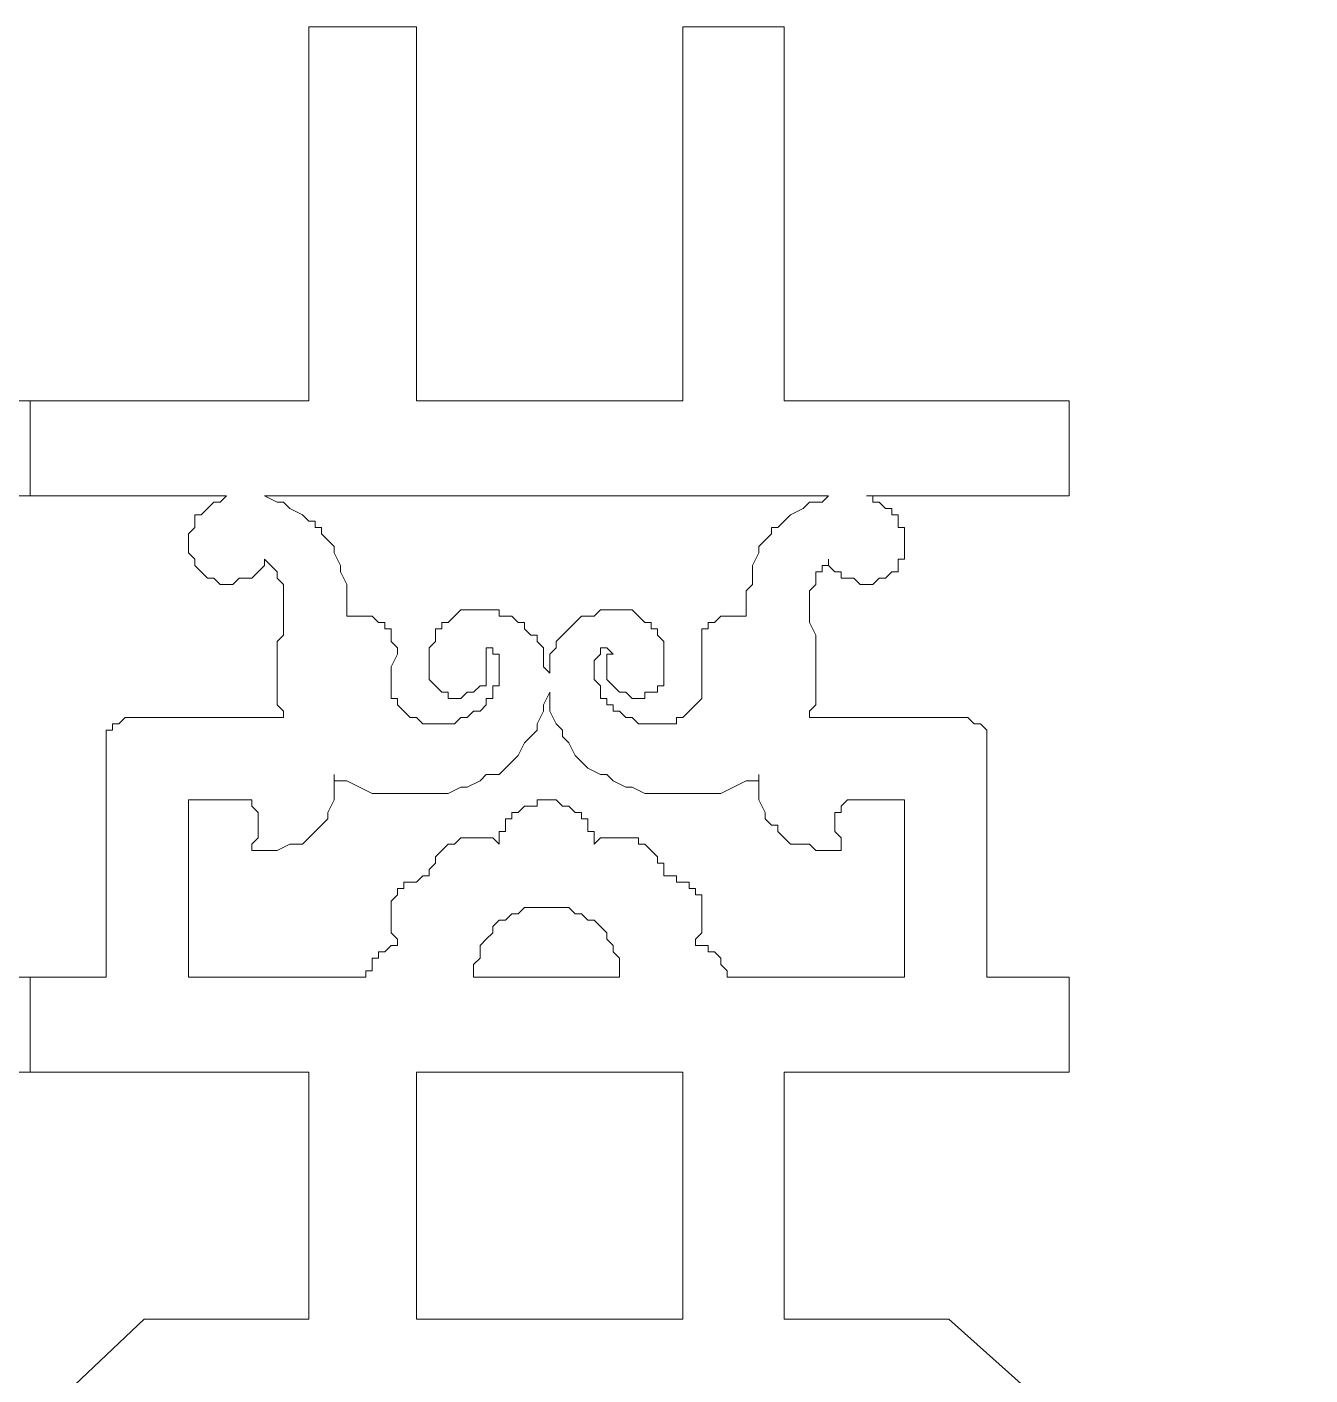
# Model space of a CAD drawing. Extents: x -66030 to 95157, y -13132 to 45879.
# Drawn here: x 43197 to 43988, y 35881 to 36712 of the extents above; entities that cross this region are included whole.
import ezdxf

# ---------------------------------------------------------------- set-up
doc = ezdxf.new("R2010")
doc.units = 0
doc.header["$LTSCALE"] = 100
doc.header["$MEASUREMENT"] = 0
doc.layers.get('0').update_dxf_attribs({"linetype": 'CONTINUOUS'})

msp = doc.modelspace()

# ---------------------------------------------------------------- linework, layer by layer
at = {"lineweight": 0}
for points in [[(43987.75, 35716.31), (43765.11, 35915.51), (43765.11, 35915.51), (43663.55, 35915.51), (43663.55, 36067.84), (43839.32, 36067.84), (43839.32, 36126.43), (43788.54, 36126.43), (43788.54, 36270.95), (43788.54, 36270.95), (43788.54, 36270.95), (43788.54, 36274.86), (43788.54, 36274.86), (43788.54, 36274.86), (43788.54, 36274.86), (43788.54, 36278.77), (43788.54, 36278.77), (43784.64, 36282.67), (43784.64, 36282.67), (43780.73, 36282.67), (43780.73, 36282.67), (43776.83, 36286.58), (43776.83, 36286.58), (43776.83, 36286.58), (43772.92, 36286.58), (43753.39, 36286.58), (43753.39, 36286.58), (43679.18, 36286.58), (43679.18, 36290.48), (43683.08, 36294.39), (43683.08, 36298.3), (43683.08, 36302.2), (43683.08, 36306.11), (43683.08, 36310.01), (43683.08, 36317.83), (43683.08, 36325.64), (43683.08, 36333.45), (43683.08, 36337.36), (43679.18, 36345.17), (43679.18, 36349.07), (43679.18, 36356.89), (43679.18, 36364.7), (43683.08, 36368.6), (43683.08, 36372.51), (43683.08, 36372.51), (43683.08, 36376.42), (43686.99, 36376.42), (43686.99, 36380.32), (43686.99, 36380.32), (43690.89, 36380.32), (43690.89, 36384.23), (43690.89, 36380.32), (43690.89, 36380.32), (43694.8, 36376.42), (43694.8, 36376.42), (43698.71, 36376.42), (43698.71, 36372.51), (43702.61, 36372.51), (43702.61, 36372.51), (43706.52, 36372.51), (43710.42, 36368.6), (43710.42, 36368.6), (43714.33, 36368.6), (43718.24, 36368.6), (43718.24, 36368.6), (43722.14, 36372.51), (43726.05, 36372.51), (43726.05, 36372.51), (43729.95, 36376.42), (43733.86, 36376.42), (43733.86, 36380.32), (43733.86, 36384.23), (43737.77, 36384.23), (43737.77, 36388.13), (43737.77, 36392.04), (43737.77, 36392.04), (43737.77, 36395.95), (43737.77, 36399.85), (43737.77, 36403.76), (43733.86, 36403.76), (43733.86, 36407.66), (43733.86, 36411.57), (43729.95, 36411.57), (43729.95, 36411.57), (43729.95, 36415.48), (43726.05, 36415.48), (43722.14, 36419.38), (43718.24, 36419.38), (43718.24, 36423.29), (43714.33, 36423.29), (43839.32, 36423.29), (43839.32, 36481.88), (43663.55, 36481.88), (43663.55, 36520.94), (43663.55, 36712.33), (43601.06, 36712.33), (43601.06, 36520.94), (43601.06, 36481.88), (43519.03, 36481.88), (43437.01, 36481.88), (43437.01, 36520.94), (43437.01, 36712.33), (43370.61, 36712.33), (43370.61, 36520.94), (43370.61, 36481.88), (43194.84, 36481.88)], [(43987.75, 35716.31), (43765.11, 35915.51), (43765.11, 35915.51), (43765.11, 35915.51), (43663.55, 35915.51), (43663.55, 36067.84), (43839.32, 36067.84), (43839.32, 36126.43), (43788.54, 36126.43), (43788.54, 36270.95), (43788.54, 36270.95), (43788.54, 36270.95), (43788.54, 36270.95), (43788.54, 36270.95), (43788.54, 36274.86), (43788.54, 36274.86), (43788.54, 36274.86), (43788.54, 36274.86), (43788.54, 36274.86), (43788.54, 36274.86), (43788.54, 36274.86), (43788.54, 36278.77), (43788.54, 36278.77), (43784.64, 36282.67), (43784.64, 36282.67), (43780.73, 36282.67), (43780.73, 36282.67), (43776.83, 36286.58), (43776.83, 36286.58), (43776.83, 36286.58), (43776.83, 36286.58), (43772.92, 36286.58), (43753.39, 36286.58), (43753.39, 36286.58), (43679.18, 36286.58), (43679.18, 36290.48), (43683.08, 36294.39), (43683.08, 36298.3), (43683.08, 36302.2), (43683.08, 36306.11), (43683.08, 36310.01), (43683.08, 36317.83), (43683.08, 36325.64), (43683.08, 36333.45), (43683.08, 36337.36), (43679.18, 36345.17), (43679.18, 36349.07), (43679.18, 36356.89), (43679.18, 36364.7), (43683.08, 36368.6), (43683.08, 36372.51), (43683.08, 36372.51), (43683.08, 36376.42), (43686.99, 36376.42), (43686.99, 36380.32), (43686.99, 36380.32), (43690.89, 36380.32), (43690.89, 36384.23), (43690.89, 36380.32), (43690.89, 36380.32), (43694.8, 36376.42), (43694.8, 36376.42), (43698.71, 36376.42), (43698.71, 36372.51), (43702.61, 36372.51), (43702.61, 36372.51), (43706.52, 36372.51), (43710.42, 36368.6), (43710.42, 36368.6), (43714.33, 36368.6), (43718.24, 36368.6), (43718.24, 36368.6), (43722.14, 36372.51), (43726.05, 36372.51), (43726.05, 36372.51), (43729.95, 36376.42), (43733.86, 36376.42), (43733.86, 36380.32), (43733.86, 36384.23), (43737.77, 36384.23), (43737.77, 36388.13), (43737.77, 36392.04), (43737.77, 36392.04), (43737.77, 36395.95), (43737.77, 36399.85), (43737.77, 36403.76), (43733.86, 36403.76), (43733.86, 36407.66), (43733.86, 36411.57), (43729.95, 36411.57), (43729.95, 36411.57), (43729.95, 36415.48), (43726.05, 36415.48), (43722.14, 36419.38), (43718.24, 36419.38), (43718.24, 36423.29), (43714.33, 36423.29), (43839.32, 36423.29), (43839.32, 36481.88), (43663.55, 36481.88), (43663.55, 36520.94), (43663.55, 36712.33), (43601.06, 36712.33), (43601.06, 36520.94), (43601.06, 36481.88), (43519.03, 36481.88), (43437.01, 36481.88), (43437.01, 36520.94), (43437.01, 36712.33), (43370.61, 36712.33), (43370.61, 36520.94), (43370.61, 36481.88), (43194.84, 36481.88)], [(43022.97, 36481.88), (43198.74, 36481.88), (43198.74, 36423.29), (43073.75, 36423.29)], [(43022.97, 36481.88), (43198.74, 36481.88), (43198.74, 36423.29), (43073.75, 36423.29)], [(43194.84, 36423.29), (43319.83, 36423.29), (43319.83, 36423.29), (43315.92, 36419.38), (43312.02, 36419.38), (43308.11, 36415.48), (43308.11, 36415.48), (43304.2, 36411.57), (43304.2, 36411.57), (43300.3, 36411.57), (43300.3, 36407.66), (43300.3, 36403.76), (43300.3, 36403.76), (43296.39, 36399.85), (43296.39, 36395.95), (43296.39, 36392.04), (43296.39, 36392.04), (43296.39, 36388.13), (43300.3, 36384.23), (43300.3, 36384.23), (43300.3, 36380.32), (43304.2, 36376.42), (43304.2, 36376.42), (43308.11, 36372.51), (43308.11, 36372.51), (43312.02, 36372.51), (43315.92, 36368.6), (43315.92, 36368.6), (43319.83, 36368.6), (43323.73, 36368.6), (43323.73, 36368.6), (43327.64, 36372.51), (43331.55, 36372.51), (43331.55, 36372.51), (43335.45, 36372.51), (43339.36, 36376.42), (43339.36, 36376.42), (43339.36, 36376.42), (43343.26, 36380.32), (43343.26, 36380.32), (43343.26, 36384.23), (43347.17, 36380.32), (43347.17, 36380.32), (43347.17, 36380.32), (43351.08, 36376.42), (43351.08, 36376.42), (43351.08, 36372.51), (43354.98, 36368.6), (43354.98, 36364.7), (43354.98, 36356.89), (43354.98, 36349.07), (43354.98, 36345.17), (43354.98, 36337.36), (43351.08, 36333.45), (43351.08, 36325.64), (43351.08, 36317.83), (43351.08, 36310.01), (43351.08, 36306.11), (43351.08, 36302.2), (43351.08, 36298.3), (43351.08, 36294.39), (43354.98, 36290.48), (43354.98, 36286.58), (43280.77, 36286.58), (43280.77, 36286.58), (43261.24, 36286.58), (43257.33, 36286.58), (43257.33, 36286.58), (43257.33, 36286.58), (43253.43, 36282.67), (43253.43, 36282.67), (43249.52, 36282.67), (43249.52, 36282.67), (43249.52, 36278.77), (43245.61, 36278.77), (43245.61, 36274.86), (43245.61, 36274.86), (43245.61, 36274.86), (43245.61, 36274.86), (43245.61, 36270.95), (43245.61, 36270.95), (43245.61, 36270.95), (43245.61, 36126.43), (43194.84, 36126.43)], [(43194.84, 36423.29), (43319.83, 36423.29), (43319.83, 36423.29), (43315.92, 36419.38), (43312.02, 36419.38), (43308.11, 36415.48), (43308.11, 36415.48), (43304.2, 36411.57), (43304.2, 36411.57), (43300.3, 36411.57), (43300.3, 36407.66), (43300.3, 36403.76), (43300.3, 36403.76), (43296.39, 36399.85), (43296.39, 36395.95), (43296.39, 36392.04), (43296.39, 36392.04), (43296.39, 36388.13), (43300.3, 36384.23), (43300.3, 36384.23), (43300.3, 36380.32), (43304.2, 36376.42), (43304.2, 36376.42), (43308.11, 36372.51), (43308.11, 36372.51), (43312.02, 36372.51), (43315.92, 36368.6), (43315.92, 36368.6), (43319.83, 36368.6), (43323.73, 36368.6), (43323.73, 36368.6), (43327.64, 36372.51), (43331.55, 36372.51), (43331.55, 36372.51), (43335.45, 36372.51), (43339.36, 36376.42), (43339.36, 36376.42), (43339.36, 36376.42), (43343.26, 36380.32), (43343.26, 36380.32), (43343.26, 36384.23), (43347.17, 36380.32), (43347.17, 36380.32), (43347.17, 36380.32), (43351.08, 36376.42), (43351.08, 36376.42), (43351.08, 36372.51), (43354.98, 36368.6), (43354.98, 36364.7), (43354.98, 36356.89), (43354.98, 36349.07), (43354.98, 36345.17), (43354.98, 36337.36), (43351.08, 36333.45), (43351.08, 36325.64), (43351.08, 36317.83), (43351.08, 36310.01), (43351.08, 36306.11), (43351.08, 36302.2), (43351.08, 36298.3), (43351.08, 36294.39), (43354.98, 36290.48), (43354.98, 36286.58), (43280.77, 36286.58), (43280.77, 36286.58), (43261.24, 36286.58), (43257.33, 36286.58), (43257.33, 36286.58), (43257.33, 36286.58), (43257.33, 36286.58), (43253.43, 36282.67), (43253.43, 36282.67), (43249.52, 36282.67), (43249.52, 36282.67), (43249.52, 36278.77), (43245.61, 36278.77), (43245.61, 36274.86), (43245.61, 36274.86), (43245.61, 36274.86), (43245.61, 36274.86), (43245.61, 36274.86), (43245.61, 36274.86), (43245.61, 36274.86), (43245.61, 36270.95), (43245.61, 36270.95), (43245.61, 36270.95), (43245.61, 36270.95), (43245.61, 36270.95), (43245.61, 36126.43), (43194.84, 36126.43)], [(43147.97, 36126.43), (43198.74, 36126.43), (43198.74, 36067.84), (43022.97, 36067.84)], [(43147.97, 36126.43), (43198.74, 36126.43), (43198.74, 36067.84), (43022.97, 36067.84)], [(43194.84, 36067.84), (43370.61, 36067.84), (43370.61, 35915.51), (43269.05, 35915.51), (43269.05, 35915.51), (43054.22, 35712.4)], [(43194.84, 36067.84), (43370.61, 36067.84), (43370.61, 35915.51), (43269.05, 35915.51), (43269.05, 35915.51), (43269.05, 35915.51), (43054.22, 35712.4)]]:
    msp.add_lwpolyline(points, dxfattribs=at)
for points in [[(43519.03, 36313.92), (43519.03, 36313.92), (43515.13, 36317.83), (43515.13, 36321.73), (43515.13, 36325.64), (43515.13, 36329.54), (43511.22, 36333.45), (43511.22, 36337.36), (43507.31, 36337.36), (43503.41, 36341.26), (43503.41, 36345.17), (43499.5, 36345.17), (43495.6, 36349.07), (43491.69, 36349.07), (43487.78, 36349.07), (43487.78, 36352.98), (43483.88, 36352.98), (43479.97, 36352.98), (43476.07, 36352.98), (43472.16, 36352.98), (43468.25, 36352.98), (43464.35, 36352.98), (43460.44, 36349.07), (43460.44, 36349.07), (43456.54, 36345.17), (43452.63, 36345.17), (43452.63, 36341.26), (43448.72, 36341.26), (43448.72, 36337.36), (43448.72, 36333.45), (43444.82, 36329.54), (43444.82, 36325.64), (43444.82, 36321.73), (43444.82, 36321.73), (43444.82, 36317.83), (43444.82, 36313.92), (43444.82, 36310.01), (43448.72, 36306.11), (43448.72, 36306.11), (43448.72, 36306.11), (43452.63, 36302.2), (43452.63, 36302.2), (43456.54, 36302.2), (43456.54, 36302.2), (43456.54, 36298.3), (43460.44, 36298.3), (43460.44, 36298.3), (43464.35, 36298.3), (43464.35, 36298.3), (43468.25, 36302.2), (43472.16, 36302.2), (43472.16, 36302.2), (43476.07, 36306.11), (43476.07, 36306.11), (43476.07, 36306.11), (43479.97, 36306.11), (43479.97, 36310.01), (43479.97, 36310.01), (43479.97, 36313.92), (43479.97, 36313.92), (43479.97, 36317.83), (43479.97, 36321.73), (43479.97, 36325.64), (43479.97, 36325.64), (43479.97, 36329.54), (43479.97, 36329.54), (43479.97, 36329.54), (43479.97, 36329.54), (43479.97, 36329.54), (43483.88, 36329.54), (43483.88, 36325.64), (43487.78, 36325.64), (43487.78, 36321.73), (43487.78, 36317.83), (43487.78, 36313.92), (43487.78, 36313.92), (43487.78, 36310.01), (43487.78, 36306.11), (43483.88, 36306.11), (43483.88, 36302.2), (43483.88, 36298.3), (43479.97, 36298.3), (43479.97, 36294.39), (43479.97, 36294.39), (43476.07, 36290.48), (43472.16, 36290.48), (43472.16, 36290.48), (43468.25, 36286.58), (43468.25, 36286.58), (43464.35, 36286.58), (43460.44, 36282.67), (43460.44, 36282.67), (43456.54, 36282.67), (43452.63, 36282.67), (43448.72, 36282.67), (43448.72, 36282.67), (43444.82, 36282.67), (43440.91, 36282.67), (43440.91, 36282.67), (43437.01, 36286.58), (43433.1, 36286.58), (43433.1, 36286.58), (43429.19, 36290.48), (43429.19, 36290.48), (43425.29, 36294.39), (43425.29, 36294.39), (43425.29, 36298.3), (43421.38, 36298.3), (43421.38, 36302.2), (43421.38, 36302.2), (43421.38, 36306.11), (43421.38, 36310.01), (43421.38, 36310.01), (43421.38, 36313.92), (43421.38, 36317.83), (43425.29, 36325.64), (43425.29, 36325.64), (43425.29, 36329.54), (43425.29, 36329.54), (43421.38, 36333.45), (43421.38, 36337.36), (43421.38, 36337.36), (43421.38, 36337.36), (43421.38, 36341.26), (43417.48, 36341.26), (43417.48, 36341.26), (43417.48, 36345.17), (43417.48, 36345.17), (43413.57, 36345.17), (43409.66, 36349.07), (43405.76, 36349.07), (43405.76, 36349.07), (43401.85, 36349.07), (43401.85, 36349.07), (43397.95, 36349.07), (43394.04, 36349.07), (43394.04, 36356.89), (43394.04, 36364.7), (43394.04, 36368.6), (43390.13, 36376.42), (43390.13, 36380.32), (43386.23, 36388.13), (43386.23, 36392.04), (43382.32, 36395.95), (43382.32, 36395.95), (43378.42, 36399.85), (43378.42, 36403.76), (43374.51, 36403.76), (43374.51, 36407.66), (43370.61, 36407.66), (43366.7, 36411.57), (43366.7, 36411.57), (43358.89, 36415.48), (43354.98, 36419.38), (43351.08, 36419.38), (43343.26, 36423.29), (43519.03, 36423.29), (43690.89, 36423.29), (43686.99, 36419.38), (43679.18, 36419.38), (43675.27, 36415.48), (43667.46, 36411.57), (43667.46, 36411.57), (43663.55, 36407.66), (43663.55, 36407.66), (43659.65, 36403.76), (43655.74, 36403.76), (43655.74, 36399.85), (43651.83, 36395.95), (43651.83, 36395.95), (43647.93, 36392.04), (43647.93, 36388.13), (43644.02, 36380.32), (43644.02, 36376.42), (43644.02, 36368.6), (43640.12, 36364.7), (43640.12, 36356.89), (43640.12, 36349.07), (43640.12, 36349.07), (43636.21, 36349.07), (43632.3, 36349.07), (43628.4, 36349.07), (43628.4, 36349.07), (43624.49, 36349.07), (43620.59, 36345.17), (43620.59, 36345.17), (43616.68, 36345.17), (43616.68, 36341.26), (43616.68, 36341.26), (43612.78, 36341.26), (43612.78, 36337.36), (43612.78, 36337.36), (43612.78, 36337.36), (43612.78, 36333.45), (43612.78, 36329.54), (43612.78, 36329.54), (43612.78, 36325.64), (43612.78, 36325.64), (43612.78, 36317.83), (43612.78, 36313.92), (43612.78, 36310.01), (43612.78, 36310.01), (43612.78, 36306.11), (43612.78, 36302.2), (43612.78, 36302.2), (43612.78, 36298.3), (43612.78, 36298.3), (43608.87, 36294.39), (43608.87, 36294.39), (43604.96, 36290.48), (43604.96, 36290.48), (43601.06, 36286.58), (43601.06, 36286.58), (43597.15, 36286.58), (43597.15, 36282.67), (43593.25, 36282.67), (43589.34, 36282.67), (43585.43, 36282.67), (43585.43, 36282.67), (43581.53, 36282.67), (43577.62, 36282.67), (43577.62, 36282.67), (43573.72, 36282.67), (43569.81, 36286.58), (43569.81, 36286.58), (43565.9, 36286.58), (43562, 36290.48), (43562, 36290.48), (43558.09, 36290.48), (43558.09, 36294.39), (43554.19, 36294.39), (43554.19, 36298.3), (43550.28, 36298.3), (43550.28, 36302.2), (43550.28, 36306.11), (43550.28, 36306.11), (43546.37, 36310.01), (43546.37, 36313.92), (43546.37, 36313.92), (43546.37, 36317.83), (43546.37, 36321.73), (43550.28, 36325.64), (43550.28, 36325.64), (43550.28, 36329.54), (43554.19, 36329.54), (43554.19, 36329.54), (43554.19, 36329.54), (43554.19, 36329.54), (43554.19, 36329.54), (43558.09, 36325.64), (43554.19, 36325.64), (43554.19, 36321.73), (43554.19, 36317.83), (43554.19, 36313.92), (43554.19, 36313.92), (43554.19, 36310.01), (43554.19, 36310.01), (43558.09, 36306.11), (43558.09, 36306.11), (43558.09, 36306.11), (43558.09, 36306.11), (43562, 36302.2), (43562, 36302.2), (43565.9, 36302.2), (43569.81, 36298.3), (43569.81, 36298.3), (43573.72, 36298.3), (43573.72, 36298.3), (43577.62, 36298.3), (43577.62, 36302.2), (43581.53, 36302.2), (43581.53, 36302.2), (43585.43, 36302.2), (43585.43, 36306.11), (43585.43, 36306.11), (43589.34, 36306.11), (43589.34, 36310.01), (43589.34, 36313.92), (43589.34, 36317.83), (43589.34, 36321.73), (43589.34, 36321.73), (43589.34, 36325.64), (43589.34, 36329.54), (43589.34, 36333.45), (43585.43, 36337.36), (43585.43, 36341.26), (43581.53, 36341.26), (43581.53, 36345.17), (43577.62, 36345.17), (43573.72, 36349.07), (43573.72, 36349.07), (43569.81, 36352.98), (43565.9, 36352.98), (43562, 36352.98), (43558.09, 36352.98), (43554.19, 36352.98), (43554.19, 36352.98), (43550.28, 36352.98), (43546.37, 36349.07), (43542.47, 36349.07), (43538.56, 36349.07), (43534.66, 36345.17), (43534.66, 36345.17), (43530.75, 36341.26), (43526.84, 36337.36), (43526.84, 36337.36), (43522.94, 36333.45), (43522.94, 36329.54), (43519.03, 36325.64), (43519.03, 36321.73), (43519.03, 36317.83), (43519.03, 36313.92), (43519.03, 36313.92), (43519.03, 36313.92)], [(43519.03, 36313.92), (43519.03, 36313.92), (43519.03, 36313.92), (43515.13, 36317.83), (43515.13, 36321.73), (43515.13, 36325.64), (43515.13, 36329.54), (43511.22, 36333.45), (43511.22, 36337.36), (43507.31, 36337.36), (43503.41, 36341.26), (43503.41, 36345.17), (43499.5, 36345.17), (43495.6, 36349.07), (43491.69, 36349.07), (43487.78, 36349.07), (43487.78, 36352.98), (43483.88, 36352.98), (43479.97, 36352.98), (43476.07, 36352.98), (43472.16, 36352.98), (43468.25, 36352.98), (43464.35, 36352.98), (43460.44, 36349.07), (43460.44, 36349.07), (43456.54, 36345.17), (43452.63, 36345.17), (43452.63, 36341.26), (43448.72, 36341.26), (43448.72, 36337.36), (43448.72, 36333.45), (43444.82, 36329.54), (43444.82, 36325.64), (43444.82, 36321.73), (43444.82, 36321.73), (43444.82, 36317.83), (43444.82, 36313.92), (43444.82, 36310.01), (43448.72, 36306.11), (43448.72, 36306.11), (43448.72, 36306.11), (43452.63, 36302.2), (43452.63, 36302.2), (43456.54, 36302.2), (43456.54, 36302.2), (43456.54, 36298.3), (43460.44, 36298.3), (43460.44, 36298.3), (43464.35, 36298.3), (43464.35, 36298.3), (43468.25, 36302.2), (43472.16, 36302.2), (43472.16, 36302.2), (43476.07, 36306.11), (43476.07, 36306.11), (43476.07, 36306.11), (43479.97, 36306.11), (43479.97, 36310.01), (43479.97, 36310.01), (43479.97, 36313.92), (43479.97, 36313.92), (43479.97, 36317.83), (43479.97, 36321.73), (43479.97, 36325.64), (43479.97, 36325.64), (43479.97, 36329.54), (43479.97, 36329.54), (43479.97, 36329.54), (43479.97, 36329.54), (43479.97, 36329.54), (43483.88, 36329.54), (43483.88, 36325.64), (43487.78, 36325.64), (43487.78, 36321.73), (43487.78, 36317.83), (43487.78, 36313.92), (43487.78, 36313.92), (43487.78, 36310.01), (43487.78, 36306.11), (43483.88, 36306.11), (43483.88, 36302.2), (43483.88, 36298.3), (43479.97, 36298.3), (43479.97, 36294.39), (43479.97, 36294.39), (43476.07, 36290.48), (43472.16, 36290.48), (43472.16, 36290.48), (43468.25, 36286.58), (43468.25, 36286.58), (43464.35, 36286.58), (43460.44, 36282.67), (43460.44, 36282.67), (43456.54, 36282.67), (43452.63, 36282.67), (43448.72, 36282.67), (43448.72, 36282.67), (43444.82, 36282.67), (43440.91, 36282.67), (43440.91, 36282.67), (43437.01, 36286.58), (43433.1, 36286.58), (43433.1, 36286.58), (43429.19, 36290.48), (43429.19, 36290.48), (43425.29, 36294.39), (43425.29, 36294.39), (43425.29, 36298.3), (43421.38, 36298.3), (43421.38, 36302.2), (43421.38, 36302.2), (43421.38, 36306.11), (43421.38, 36310.01), (43421.38, 36310.01), (43421.38, 36313.92), (43421.38, 36317.83), (43425.29, 36325.64), (43425.29, 36325.64), (43425.29, 36329.54), (43425.29, 36329.54), (43421.38, 36333.45), (43421.38, 36337.36), (43421.38, 36337.36), (43421.38, 36337.36), (43421.38, 36341.26), (43417.48, 36341.26), (43417.48, 36341.26), (43417.48, 36345.17), (43417.48, 36345.17), (43413.57, 36345.17), (43409.66, 36349.07), (43405.76, 36349.07), (43405.76, 36349.07), (43401.85, 36349.07), (43401.85, 36349.07), (43397.95, 36349.07), (43394.04, 36349.07), (43394.04, 36356.89), (43394.04, 36364.7), (43394.04, 36368.6), (43390.13, 36376.42), (43390.13, 36380.32), (43386.23, 36388.13), (43386.23, 36392.04), (43382.32, 36395.95), (43382.32, 36395.95), (43378.42, 36399.85), (43378.42, 36403.76), (43374.51, 36403.76), (43374.51, 36407.66), (43370.61, 36407.66), (43366.7, 36411.57), (43366.7, 36411.57), (43358.89, 36415.48), (43354.98, 36419.38), (43351.08, 36419.38), (43343.26, 36423.29), (43519.03, 36423.29), (43690.89, 36423.29), (43686.99, 36419.38), (43679.18, 36419.38), (43675.27, 36415.48), (43667.46, 36411.57), (43667.46, 36411.57), (43663.55, 36407.66), (43663.55, 36407.66), (43659.65, 36403.76), (43655.74, 36403.76), (43655.74, 36399.85), (43651.83, 36395.95), (43651.83, 36395.95), (43647.93, 36392.04), (43647.93, 36388.13), (43644.02, 36380.32), (43644.02, 36376.42), (43644.02, 36368.6), (43640.12, 36364.7), (43640.12, 36356.89), (43640.12, 36349.07), (43640.12, 36349.07), (43636.21, 36349.07), (43632.3, 36349.07), (43628.4, 36349.07), (43628.4, 36349.07), (43624.49, 36349.07), (43620.59, 36345.17), (43620.59, 36345.17), (43616.68, 36345.17), (43616.68, 36341.26), (43616.68, 36341.26), (43612.78, 36341.26), (43612.78, 36337.36), (43612.78, 36337.36), (43612.78, 36337.36), (43612.78, 36333.45), (43612.78, 36329.54), (43612.78, 36329.54), (43612.78, 36325.64), (43612.78, 36325.64), (43612.78, 36317.83), (43612.78, 36313.92), (43612.78, 36310.01), (43612.78, 36310.01), (43612.78, 36306.11), (43612.78, 36302.2), (43612.78, 36302.2), (43612.78, 36298.3), (43612.78, 36298.3), (43608.87, 36294.39), (43608.87, 36294.39), (43604.96, 36290.48), (43604.96, 36290.48), (43601.06, 36286.58), (43601.06, 36286.58), (43597.15, 36286.58), (43597.15, 36282.67), (43593.25, 36282.67), (43589.34, 36282.67), (43585.43, 36282.67), (43585.43, 36282.67), (43581.53, 36282.67), (43577.62, 36282.67), (43577.62, 36282.67), (43573.72, 36282.67), (43569.81, 36286.58), (43569.81, 36286.58), (43565.9, 36286.58), (43562, 36290.48), (43562, 36290.48), (43558.09, 36290.48), (43558.09, 36294.39), (43554.19, 36294.39), (43554.19, 36298.3), (43550.28, 36298.3), (43550.28, 36302.2), (43550.28, 36306.11), (43550.28, 36306.11), (43546.37, 36310.01), (43546.37, 36313.92), (43546.37, 36313.92), (43546.37, 36317.83), (43546.37, 36321.73), (43550.28, 36325.64), (43550.28, 36325.64), (43550.28, 36329.54), (43554.19, 36329.54), (43554.19, 36329.54), (43554.19, 36329.54), (43554.19, 36329.54), (43554.19, 36329.54), (43558.09, 36325.64), (43554.19, 36325.64), (43554.19, 36321.73), (43554.19, 36317.83), (43554.19, 36313.92), (43554.19, 36313.92), (43554.19, 36310.01), (43554.19, 36310.01), (43558.09, 36306.11), (43558.09, 36306.11), (43558.09, 36306.11), (43558.09, 36306.11), (43562, 36302.2), (43562, 36302.2), (43565.9, 36302.2), (43569.81, 36298.3), (43569.81, 36298.3), (43573.72, 36298.3), (43573.72, 36298.3), (43577.62, 36298.3), (43577.62, 36302.2), (43581.53, 36302.2), (43581.53, 36302.2), (43585.43, 36302.2), (43585.43, 36306.11), (43585.43, 36306.11), (43589.34, 36306.11), (43589.34, 36310.01), (43589.34, 36313.92), (43589.34, 36317.83), (43589.34, 36321.73), (43589.34, 36321.73), (43589.34, 36325.64), (43589.34, 36329.54), (43589.34, 36333.45), (43585.43, 36337.36), (43585.43, 36341.26), (43581.53, 36341.26), (43581.53, 36345.17), (43577.62, 36345.17), (43573.72, 36349.07), (43573.72, 36349.07), (43569.81, 36352.98), (43565.9, 36352.98), (43562, 36352.98), (43558.09, 36352.98), (43554.19, 36352.98), (43554.19, 36352.98), (43550.28, 36352.98), (43546.37, 36349.07), (43542.47, 36349.07), (43538.56, 36349.07), (43534.66, 36345.17), (43534.66, 36345.17), (43530.75, 36341.26), (43526.84, 36337.36), (43526.84, 36337.36), (43522.94, 36333.45), (43522.94, 36329.54), (43519.03, 36325.64), (43519.03, 36321.73), (43519.03, 36317.83), (43519.03, 36313.92), (43519.03, 36313.92), (43519.03, 36313.92)], [(43519.03, 36235.8), (43515.13, 36235.8), (43511.22, 36235.8), (43511.22, 36231.9), (43507.31, 36231.9), (43503.41, 36231.9), (43503.41, 36231.9), (43499.5, 36227.99), (43499.5, 36227.99), (43495.6, 36227.99), (43495.6, 36224.08), (43491.69, 36224.08), (43491.69, 36220.18), (43491.69, 36216.27), (43487.78, 36216.27), (43487.78, 36212.37), (43487.78, 36208.46), (43483.88, 36212.37), (43479.97, 36212.37), (43476.07, 36212.37), (43476.07, 36212.37), (43472.16, 36212.37), (43468.25, 36212.37), (43468.25, 36212.37), (43464.35, 36212.37), (43464.35, 36212.37), (43460.44, 36208.46), (43460.44, 36208.46), (43456.54, 36208.46), (43456.54, 36208.46), (43452.63, 36204.55), (43452.63, 36204.55), (43452.63, 36204.55), (43448.72, 36200.65), (43448.72, 36196.74), (43448.72, 36196.74), (43444.82, 36192.84), (43444.82, 36188.93), (43444.82, 36188.93), (43440.91, 36188.93), (43440.91, 36188.93), (43437.01, 36185.02), (43433.1, 36185.02), (43433.1, 36185.02), (43429.19, 36185.02), (43429.19, 36181.12), (43425.29, 36181.12), (43425.29, 36181.12), (43425.29, 36177.21), (43425.29, 36177.21), (43421.38, 36173.31), (43421.38, 36169.4), (43421.38, 36165.49), (43421.38, 36165.49), (43421.38, 36161.59), (43421.38, 36157.68), (43421.38, 36153.78), (43425.29, 36149.87), (43425.29, 36145.96), (43421.38, 36145.96), (43421.38, 36145.96), (43417.48, 36142.06), (43413.57, 36142.06), (43413.57, 36142.06), (43413.57, 36138.15), (43409.66, 36138.15), (43409.66, 36134.25), (43409.66, 36130.34), (43405.76, 36130.34), (43405.76, 36126.43), (43405.76, 36126.43), (43308.11, 36126.43), (43304.2, 36126.43), (43300.3, 36126.43), (43300.3, 36126.43), (43300.3, 36126.43), (43296.39, 36126.43), (43296.39, 36130.34), (43296.39, 36130.34), (43296.39, 36130.34), (43296.39, 36130.34), (43296.39, 36231.9), (43296.39, 36231.9), (43296.39, 36231.9), (43296.39, 36235.8), (43300.3, 36235.8), (43300.3, 36235.8), (43300.3, 36235.8), (43304.2, 36235.8), (43308.11, 36235.8), (43312.02, 36235.8), (43319.83, 36235.8), (43319.83, 36235.8), (43323.73, 36235.8), (43327.64, 36235.8), (43327.64, 36235.8), (43331.55, 36235.8), (43335.45, 36235.8), (43335.45, 36231.9), (43335.45, 36231.9), (43339.36, 36227.99), (43339.36, 36227.99), (43339.36, 36224.08), (43339.36, 36220.18), (43339.36, 36216.27), (43339.36, 36216.27), (43339.36, 36212.37), (43335.45, 36208.46), (43335.45, 36204.55), (43343.26, 36204.55), (43347.17, 36204.55), (43351.08, 36204.55), (43358.89, 36208.46), (43362.79, 36208.46), (43366.7, 36208.46), (43370.61, 36212.37), (43374.51, 36216.27), (43374.51, 36216.27), (43378.42, 36220.18), (43378.42, 36220.18), (43378.42, 36220.18), (43382.32, 36224.08), (43382.32, 36227.99), (43386.23, 36235.8), (43386.23, 36239.71), (43386.23, 36243.61), (43386.23, 36251.43), (43386.23, 36247.52), (43390.13, 36247.52), (43394.04, 36247.52), (43401.85, 36243.61), (43409.66, 36239.71), (43417.48, 36239.71), (43425.29, 36239.71), (43429.19, 36239.71), (43437.01, 36239.71), (43440.91, 36239.71), (43444.82, 36239.71), (43448.72, 36239.71), (43452.63, 36239.71), (43456.54, 36239.71), (43464.35, 36243.61), (43468.25, 36243.61), (43476.07, 36247.52), (43479.97, 36251.43), (43487.78, 36251.43), (43491.69, 36255.33), (43495.6, 36259.24), (43499.5, 36263.14), (43503.41, 36270.95), (43507.31, 36274.86), (43511.22, 36278.77), (43511.22, 36282.67), (43515.13, 36290.48), (43515.13, 36294.39), (43519.03, 36302.2), (43519.03, 36302.2), (43519.03, 36302.2), (43519.03, 36302.2), (43519.03, 36294.39), (43519.03, 36290.48), (43522.94, 36282.67), (43526.84, 36278.77), (43526.84, 36274.86), (43530.75, 36270.95), (43534.66, 36263.14), (43538.56, 36259.24), (43542.47, 36255.33), (43550.28, 36251.43), (43554.19, 36251.43), (43558.09, 36247.52), (43565.9, 36243.61), (43569.81, 36243.61), (43577.62, 36239.71), (43581.53, 36239.71), (43585.43, 36239.71), (43589.34, 36239.71), (43597.15, 36239.71), (43601.06, 36239.71), (43604.96, 36239.71), (43608.87, 36239.71), (43616.68, 36239.71), (43624.49, 36239.71), (43632.3, 36243.61), (43640.12, 36247.52), (43644.02, 36247.52), (43647.93, 36247.52), (43647.93, 36251.43), (43647.93, 36243.61), (43647.93, 36239.71), (43647.93, 36235.8), (43651.83, 36227.99), (43651.83, 36224.08), (43655.74, 36220.18), (43655.74, 36220.18), (43659.65, 36220.18), (43659.65, 36216.27), (43659.65, 36216.27), (43663.55, 36212.37), (43667.46, 36208.46), (43671.36, 36208.46), (43679.18, 36208.46), (43683.08, 36204.55), (43686.99, 36204.55), (43694.8, 36204.55), (43698.71, 36204.55), (43698.71, 36208.46), (43698.71, 36212.37), (43694.8, 36216.27), (43694.8, 36216.27), (43694.8, 36220.18), (43694.8, 36224.08), (43694.8, 36227.99), (43698.71, 36227.99), (43698.71, 36231.9), (43698.71, 36231.9), (43702.61, 36235.8), (43702.61, 36235.8), (43706.52, 36235.8), (43706.52, 36235.8), (43710.42, 36235.8), (43714.33, 36235.8), (43714.33, 36235.8), (43722.14, 36235.8), (43726.05, 36235.8), (43729.95, 36235.8), (43733.86, 36235.8), (43733.86, 36235.8), (43737.77, 36235.8), (43737.77, 36235.8), (43737.77, 36231.9), (43737.77, 36231.9), (43737.77, 36231.9), (43737.77, 36130.34), (43737.77, 36130.34), (43737.77, 36130.34), (43737.77, 36130.34), (43737.77, 36126.43), (43737.77, 36126.43), (43733.86, 36126.43), (43733.86, 36126.43), (43729.95, 36126.43), (43726.05, 36126.43), (43628.4, 36126.43), (43628.4, 36126.43), (43628.4, 36130.34), (43628.4, 36130.34), (43624.49, 36134.25), (43624.49, 36138.15), (43624.49, 36138.15), (43620.59, 36142.06), (43620.59, 36142.06), (43616.68, 36142.06), (43616.68, 36145.96), (43612.78, 36145.96), (43608.87, 36145.96), (43608.87, 36149.87), (43612.78, 36153.78), (43612.78, 36157.68), (43612.78, 36161.59), (43612.78, 36165.49), (43612.78, 36165.49), (43612.78, 36169.4), (43612.78, 36173.31), (43612.78, 36177.21), (43608.87, 36177.21), (43608.87, 36181.12), (43608.87, 36181.12), (43604.96, 36181.12), (43604.96, 36185.02), (43604.96, 36185.02), (43601.06, 36185.02), (43597.15, 36185.02), (43597.15, 36188.93), (43593.25, 36188.93), (43589.34, 36188.93), (43589.34, 36188.93), (43589.34, 36192.84), (43589.34, 36196.74), (43585.43, 36196.74), (43585.43, 36200.65), (43581.53, 36204.55), (43581.53, 36204.55), (43581.53, 36204.55), (43577.62, 36208.46), (43577.62, 36208.46), (43573.72, 36208.46), (43573.72, 36212.37), (43569.81, 36212.37), (43569.81, 36212.37), (43565.9, 36212.37), (43562, 36212.37), (43562, 36212.37), (43558.09, 36212.37), (43554.19, 36212.37), (43550.28, 36212.37), (43546.37, 36208.46), (43546.37, 36212.37), (43546.37, 36216.27), (43542.47, 36216.27), (43542.47, 36220.18), (43542.47, 36224.08), (43538.56, 36224.08), (43538.56, 36227.99), (43534.66, 36227.99), (43534.66, 36227.99), (43530.75, 36231.9), (43530.75, 36231.9), (43526.84, 36231.9), (43526.84, 36231.9), (43522.94, 36235.8), (43519.03, 36235.8), (43519.03, 36235.8)], [(43519.03, 36235.8), (43515.13, 36235.8), (43511.22, 36235.8), (43511.22, 36231.9), (43507.31, 36231.9), (43503.41, 36231.9), (43503.41, 36231.9), (43499.5, 36227.99), (43499.5, 36227.99), (43495.6, 36227.99), (43495.6, 36224.08), (43491.69, 36224.08), (43491.69, 36220.18), (43491.69, 36216.27), (43487.78, 36216.27), (43487.78, 36212.37), (43487.78, 36208.46), (43483.88, 36212.37), (43479.97, 36212.37), (43476.07, 36212.37), (43476.07, 36212.37), (43472.16, 36212.37), (43468.25, 36212.37), (43468.25, 36212.37), (43464.35, 36212.37), (43464.35, 36212.37), (43460.44, 36208.46), (43460.44, 36208.46), (43456.54, 36208.46), (43456.54, 36208.46), (43452.63, 36204.55), (43452.63, 36204.55), (43452.63, 36204.55), (43448.72, 36200.65), (43448.72, 36196.74), (43448.72, 36196.74), (43444.82, 36192.84), (43444.82, 36188.93), (43444.82, 36188.93), (43440.91, 36188.93), (43440.91, 36188.93), (43437.01, 36185.02), (43433.1, 36185.02), (43433.1, 36185.02), (43429.19, 36185.02), (43429.19, 36181.12), (43425.29, 36181.12), (43425.29, 36181.12), (43425.29, 36177.21), (43425.29, 36177.21), (43421.38, 36173.31), (43421.38, 36169.4), (43421.38, 36165.49), (43421.38, 36165.49), (43421.38, 36161.59), (43421.38, 36157.68), (43421.38, 36153.78), (43425.29, 36149.87), (43425.29, 36145.96), (43421.38, 36145.96), (43421.38, 36145.96), (43417.48, 36142.06), (43413.57, 36142.06), (43413.57, 36142.06), (43413.57, 36138.15), (43409.66, 36138.15), (43409.66, 36134.25), (43409.66, 36130.34), (43405.76, 36130.34), (43405.76, 36126.43), (43405.76, 36126.43), (43308.11, 36126.43), (43304.2, 36126.43), (43300.3, 36126.43), (43300.3, 36126.43), (43300.3, 36126.43), (43296.39, 36126.43), (43296.39, 36130.34), (43296.39, 36130.34), (43296.39, 36130.34), (43296.39, 36130.34), (43296.39, 36231.9), (43296.39, 36231.9), (43296.39, 36231.9), (43296.39, 36235.8), (43300.3, 36235.8), (43300.3, 36235.8), (43300.3, 36235.8), (43304.2, 36235.8), (43308.11, 36235.8), (43312.02, 36235.8), (43319.83, 36235.8), (43319.83, 36235.8), (43323.73, 36235.8), (43327.64, 36235.8), (43327.64, 36235.8), (43331.55, 36235.8), (43335.45, 36235.8), (43335.45, 36231.9), (43335.45, 36231.9), (43339.36, 36227.99), (43339.36, 36227.99), (43339.36, 36224.08), (43339.36, 36220.18), (43339.36, 36216.27), (43339.36, 36216.27), (43339.36, 36212.37), (43335.45, 36208.46), (43335.45, 36204.55), (43343.26, 36204.55), (43347.17, 36204.55), (43351.08, 36204.55), (43358.89, 36208.46), (43362.79, 36208.46), (43366.7, 36208.46), (43370.61, 36212.37), (43374.51, 36216.27), (43374.51, 36216.27), (43378.42, 36220.18), (43378.42, 36220.18), (43378.42, 36220.18), (43382.32, 36224.08), (43382.32, 36227.99), (43386.23, 36235.8), (43386.23, 36239.71), (43386.23, 36243.61), (43386.23, 36251.43), (43386.23, 36247.52), (43390.13, 36247.52), (43394.04, 36247.52), (43401.85, 36243.61), (43409.66, 36239.71), (43417.48, 36239.71), (43425.29, 36239.71), (43429.19, 36239.71), (43437.01, 36239.71), (43440.91, 36239.71), (43444.82, 36239.71), (43448.72, 36239.71), (43452.63, 36239.71), (43456.54, 36239.71), (43464.35, 36243.61), (43468.25, 36243.61), (43476.07, 36247.52), (43479.97, 36251.43), (43487.78, 36251.43), (43491.69, 36255.33), (43495.6, 36259.24), (43499.5, 36263.14), (43503.41, 36270.95), (43507.31, 36274.86), (43511.22, 36278.77), (43511.22, 36282.67), (43515.13, 36290.48), (43515.13, 36294.39), (43519.03, 36302.2), (43519.03, 36302.2), (43519.03, 36302.2), (43519.03, 36302.2), (43519.03, 36302.2), (43519.03, 36294.39), (43519.03, 36290.48), (43522.94, 36282.67), (43526.84, 36278.77), (43526.84, 36274.86), (43530.75, 36270.95), (43534.66, 36263.14), (43538.56, 36259.24), (43542.47, 36255.33), (43550.28, 36251.43), (43554.19, 36251.43), (43558.09, 36247.52), (43565.9, 36243.61), (43569.81, 36243.61), (43577.62, 36239.71), (43581.53, 36239.71), (43585.43, 36239.71), (43589.34, 36239.71), (43597.15, 36239.71), (43601.06, 36239.71), (43604.96, 36239.71), (43608.87, 36239.71), (43616.68, 36239.71), (43624.49, 36239.71), (43632.3, 36243.61), (43640.12, 36247.52), (43644.02, 36247.52), (43647.93, 36247.52), (43647.93, 36251.43), (43647.93, 36243.61), (43647.93, 36239.71), (43647.93, 36235.8), (43651.83, 36227.99), (43651.83, 36224.08), (43655.74, 36220.18), (43655.74, 36220.18), (43659.65, 36220.18), (43659.65, 36216.27), (43659.65, 36216.27), (43663.55, 36212.37), (43667.46, 36208.46), (43671.36, 36208.46), (43679.18, 36208.46), (43683.08, 36204.55), (43686.99, 36204.55), (43694.8, 36204.55), (43698.71, 36204.55), (43698.71, 36208.46), (43698.71, 36212.37), (43694.8, 36216.27), (43694.8, 36216.27), (43694.8, 36220.18), (43694.8, 36224.08), (43694.8, 36227.99), (43698.71, 36227.99), (43698.71, 36231.9), (43698.71, 36231.9), (43702.61, 36235.8), (43702.61, 36235.8), (43706.52, 36235.8), (43706.52, 36235.8), (43710.42, 36235.8), (43714.33, 36235.8), (43714.33, 36235.8), (43722.14, 36235.8), (43726.05, 36235.8), (43729.95, 36235.8), (43733.86, 36235.8), (43733.86, 36235.8), (43737.77, 36235.8), (43737.77, 36235.8), (43737.77, 36231.9), (43737.77, 36231.9), (43737.77, 36231.9), (43737.77, 36130.34), (43737.77, 36130.34), (43737.77, 36130.34), (43737.77, 36130.34), (43737.77, 36126.43), (43737.77, 36126.43), (43733.86, 36126.43), (43733.86, 36126.43), (43729.95, 36126.43), (43726.05, 36126.43), (43628.4, 36126.43), (43628.4, 36126.43), (43628.4, 36130.34), (43628.4, 36130.34), (43624.49, 36134.25), (43624.49, 36138.15), (43624.49, 36138.15), (43620.59, 36142.06), (43620.59, 36142.06), (43616.68, 36142.06), (43616.68, 36145.96), (43612.78, 36145.96), (43608.87, 36145.96), (43608.87, 36149.87), (43612.78, 36153.78), (43612.78, 36157.68), (43612.78, 36161.59), (43612.78, 36165.49), (43612.78, 36165.49), (43612.78, 36169.4), (43612.78, 36173.31), (43612.78, 36177.21), (43608.87, 36177.21), (43608.87, 36181.12), (43608.87, 36181.12), (43604.96, 36181.12), (43604.96, 36185.02), (43604.96, 36185.02), (43601.06, 36185.02), (43597.15, 36185.02), (43597.15, 36188.93), (43593.25, 36188.93), (43589.34, 36188.93), (43589.34, 36188.93), (43589.34, 36192.84), (43589.34, 36196.74), (43585.43, 36196.74), (43585.43, 36200.65), (43581.53, 36204.55), (43581.53, 36204.55), (43581.53, 36204.55), (43577.62, 36208.46), (43577.62, 36208.46), (43573.72, 36208.46), (43573.72, 36212.37), (43569.81, 36212.37), (43569.81, 36212.37), (43565.9, 36212.37), (43562, 36212.37), (43562, 36212.37), (43558.09, 36212.37), (43554.19, 36212.37), (43550.28, 36212.37), (43546.37, 36208.46), (43546.37, 36212.37), (43546.37, 36216.27), (43542.47, 36216.27), (43542.47, 36220.18), (43542.47, 36224.08), (43538.56, 36224.08), (43538.56, 36227.99), (43534.66, 36227.99), (43534.66, 36227.99), (43530.75, 36231.9), (43530.75, 36231.9), (43526.84, 36231.9), (43526.84, 36231.9), (43522.94, 36235.8), (43519.03, 36235.8), (43519.03, 36235.8)], [(43519.03, 36126.43), (43472.16, 36126.43), (43472.16, 36126.43), (43472.16, 36130.34), (43472.16, 36134.25), (43476.07, 36138.15), (43476.07, 36142.06), (43476.07, 36145.96), (43479.97, 36149.87), (43483.88, 36153.78), (43483.88, 36157.68), (43487.78, 36161.59), (43491.69, 36161.59), (43495.6, 36165.49), (43499.5, 36165.49), (43503.41, 36169.4), (43507.31, 36169.4), (43511.22, 36169.4), (43519.03, 36169.4), (43519.03, 36169.4), (43522.94, 36169.4), (43526.84, 36169.4), (43530.75, 36169.4), (43534.66, 36165.49), (43538.56, 36165.49), (43542.47, 36161.59), (43546.37, 36161.59), (43550.28, 36157.68), (43554.19, 36153.78), (43554.19, 36149.87), (43558.09, 36145.96), (43558.09, 36142.06), (43562, 36138.15), (43562, 36134.25), (43562, 36130.34), (43562, 36126.43), (43562, 36126.43), (43519.03, 36126.43), (43519.03, 36126.43)], [(43519.03, 36126.43), (43519.03, 36126.43), (43472.16, 36126.43), (43472.16, 36126.43), (43472.16, 36130.34), (43472.16, 36134.25), (43476.07, 36138.15), (43476.07, 36142.06), (43476.07, 36145.96), (43479.97, 36149.87), (43483.88, 36153.78), (43483.88, 36157.68), (43487.78, 36161.59), (43491.69, 36161.59), (43495.6, 36165.49), (43499.5, 36165.49), (43503.41, 36169.4), (43507.31, 36169.4), (43511.22, 36169.4), (43519.03, 36169.4), (43519.03, 36169.4), (43519.03, 36169.4), (43522.94, 36169.4), (43526.84, 36169.4), (43530.75, 36169.4), (43534.66, 36165.49), (43538.56, 36165.49), (43542.47, 36161.59), (43546.37, 36161.59), (43550.28, 36157.68), (43554.19, 36153.78), (43554.19, 36149.87), (43558.09, 36145.96), (43558.09, 36142.06), (43562, 36138.15), (43562, 36134.25), (43562, 36130.34), (43562, 36126.43), (43562, 36126.43), (43519.03, 36126.43), (43519.03, 36126.43)], [(43519.03, 35915.51), (43437.01, 35915.51), (43437.01, 36067.84), (43519.03, 36067.84), (43601.06, 36067.84), (43601.06, 35915.51), (43519.03, 35915.51)], [(43519.03, 35915.51), (43437.01, 35915.51), (43437.01, 36067.84), (43519.03, 36067.84), (43601.06, 36067.84), (43601.06, 35915.51), (43519.03, 35915.51)]]:
    msp.add_lwpolyline(points, close=True, dxfattribs=at)

doc.saveas('drawing.dxf')
